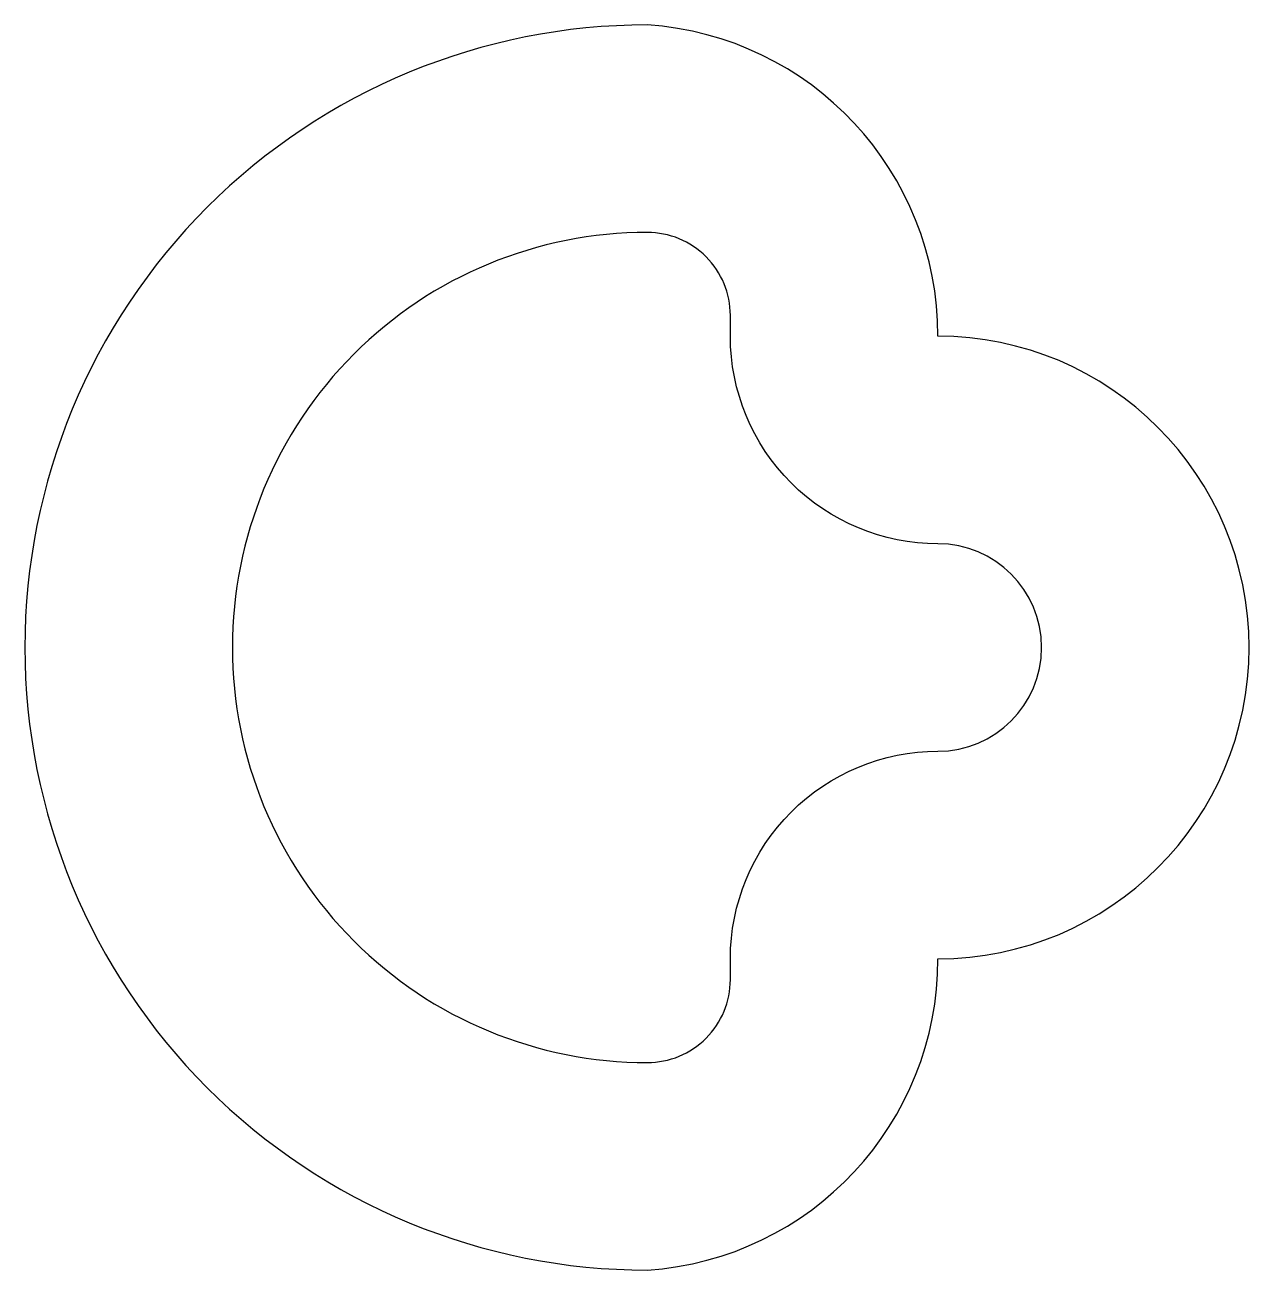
# Model space of a CAD drawing. Header units: millimetres. Extents: x -4.4 to 1.5, y -8 to -2.
import ezdxf

# ---------------------------------------------------------------- set-up
doc = ezdxf.new("R2010")
doc.units = ezdxf.units.MM

msp = doc.modelspace()

# ---------------------------------------------------------------- linework, layer by layer
for points in [[(0, -6.5, 1), (0, -3.5, 0.395449), (-1.4, -2, 0.414214), (-4.4, -5, 0.414214), (-1.4, -8, 0.395449)], [(-1, -3.4, 0.414214), (-1.4, -3, 0.414214), (-3.4, -5, 0.414214), (-1.4, -7, 0.414214), (-1, -6.6), (-1, -6.5, -0.414214), (0, -5.5, 1), (0, -4.5, -0.414214), (-1, -3.5)]]:
    msp.add_lwpolyline(points, format="xyb", close=True)

doc.saveas('drawing.dxf')
